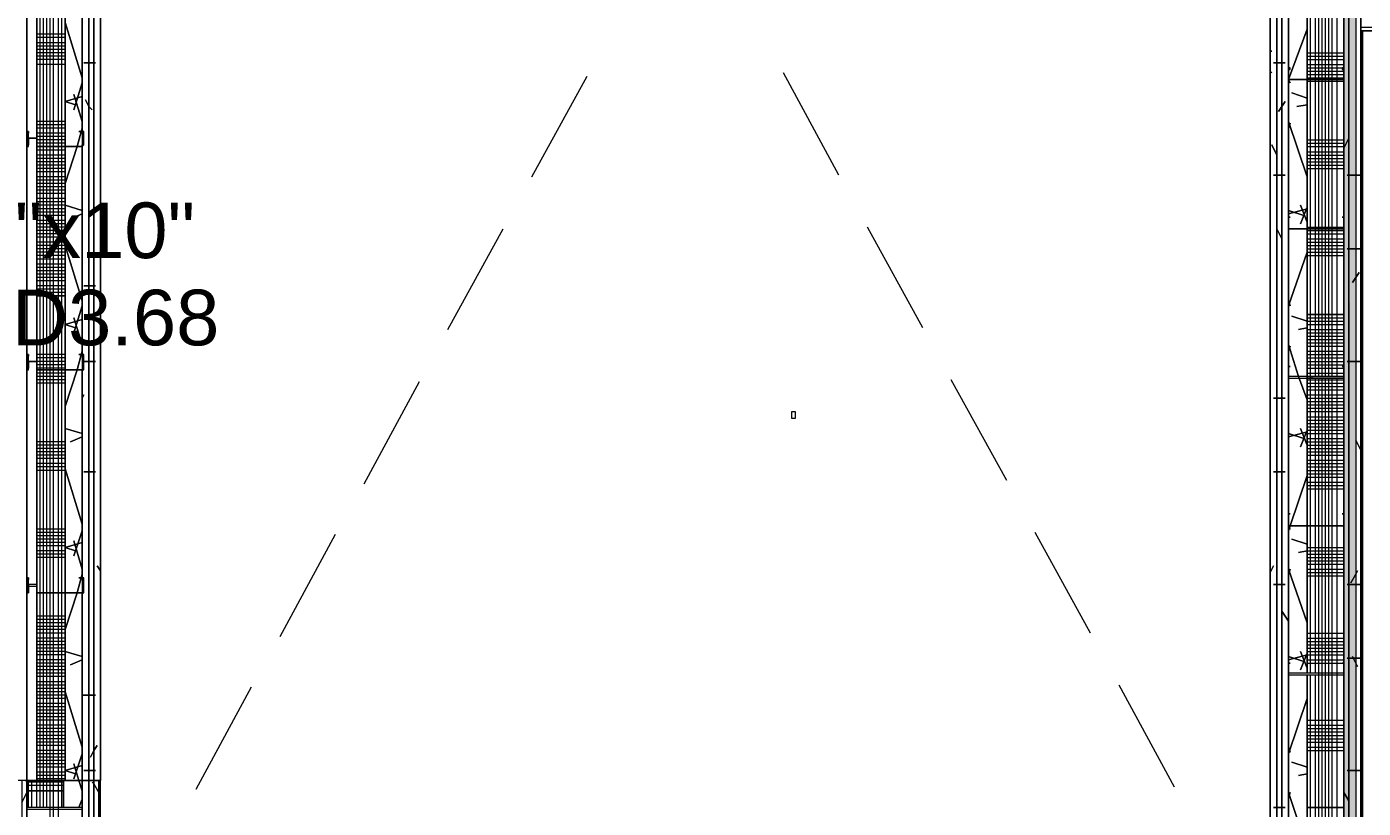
# Model space of a CAD drawing. Header units: metres. Extents: x -2 to 237, y -8 to 52.
# Drawn here: x 40.313 to 43.962, y 25.469 to 27.604 of the extents above; entities that cross this region are included whole.
import ezdxf

# ---------------------------------------------------------------- set-up
doc = ezdxf.new("R2010")
doc.units = ezdxf.units.M
doc.layers.add('PDF_Geometry', color=7, linetype='Continuous', lineweight=0, true_color=0xaaaaaa)
doc.layers.add('PDF_Solid Fills', color=7, linetype='Continuous', lineweight=0, true_color=0xffffff)
doc.layers.add('PDF_Text', color=7, linetype='Continuous', lineweight=0)
doc.styles.add('PDF Helvetica', font='')
doc.styles.get('PDF Helvetica').set_extended_font_data('Helvetica')

msp = doc.modelspace()

# ---------------------------------------------------------------- hatches: boundary and pattern name
at = {"layer": 'PDF_Solid Fills', "lineweight": 0, "transparency": 33554559}
for points in [[(43.9234, 22.5805), (43.9234, 22.5989), (43.9188, 22.6034), (43.9234, 31.0657), (43.9097, 31.0657), (43.9097, 22.5805)], [(43.928, 31.0886), (43.9234, 22.5851), (43.9234, 22.5622), (43.9417, 22.5622), (43.9417, 31.0886)]]:
    msp.add_hatch(color=256, dxfattribs=at).paths.add_polyline_path(points)
h = msp.add_hatch(color=256, dxfattribs=at)
h.paths.add_polyline_path([(40.3131, 27.2813), (40.3177, 27.3179), (40.3131, 27.3179)])
h.paths.add_polyline_path([(40.4643, 27.2813), (40.4689, 27.3179), (40.4643, 27.3179)])
h = msp.add_hatch(color=256, dxfattribs=at)
h.paths.add_polyline_path([(40.3131, 26.6719), (40.3177, 26.7086), (40.3131, 26.7086)])
h.paths.add_polyline_path([(40.4643, 26.6673), (40.4689, 26.7086), (40.4643, 26.7086)])
h = msp.add_hatch(color=256, dxfattribs=at)
h.paths.add_polyline_path([(40.3131, 26.0626), (40.3177, 26.0763), (40.3131, 26.0763)])
h.paths.add_polyline_path([(40.4643, 26.058), (40.4689, 26.0763), (40.4643, 26.0763)])

# ---------------------------------------------------------------- linework, layer by layer
at = {"layer": 'PDF_Geometry', "lineweight": 0}
for points in [[(40.501, 32.5547), (40.8445, 32.5547), (40.8445, 32.738), (40.3131, 32.738), (39.5022, 32.738), (39.5022, 32.518), (40.3131, 32.518), (40.3131, 31.0886), (40.3131, 31.0657), (40.3131, 30.8916), (40.3131, 25.5448), (40.5147, 25.5448), (40.5147, 30.8916), (41.7655, 30.8916), (41.7655, 31.0886), (40.501, 31.0886)], [(39.8595, 22.5485), (43.7081, 22.5485), (43.9555, 22.5485), (43.9555, 31.0886), (43.9601, 31.0886), (43.9601, 32.5547), (43.9601, 32.738), (43.5248, 32.738), (43.5248, 32.5547), (43.7722, 32.5547), (43.7722, 31.0886), (43.7081, 31.0886), (43.4973, 31.0886), (43.4973, 30.8916), (43.7081, 30.8916), (43.7081, 22.7958), (40.5147, 22.7958), (40.5147, 25.5448), (40.3131, 25.5448), (40.2673, 25.5448)], [(42.2648, 22.5485), (43.5889, 22.5485), (43.9555, 22.5485), (43.9555, 31.0657), (43.9555, 31.0886), (43.9555, 27.6936), (43.9555, 31.0886), (43.9555, 27.6936), (43.9555, 31.0886), (43.9555, 32.5547), (43.9555, 32.7197), (43.9555, 32.7334), (43.9555, 32.738), (43.9601, 32.738), (43.9601, 32.7334), (43.9555, 32.7334), (43.5248, 32.7334), (42.8146, 32.7334), (42.8146, 32.7197)], [(43.5248, 32.7197), (43.5248, 32.7059), (43.7768, 32.7059), (43.928, 32.7059), (43.928, 32.6555), (43.928, 32.5547), (43.928, 32.0828), (43.928, 32.7059), (43.9418, 32.7059), (43.9418, 31.0886), (43.928, 31.0886), (43.9418, 31.0886), (43.9418, 31.0657), (43.9418, 22.5622), (43.9234, 22.5622), (43.7081, 22.5622), (39.8595, 22.5622)], [(43.5248, 32.6555), (43.5248, 32.7059), (42.8146, 32.7059), (42.8146, 32.7197), (43.5248, 32.7197), (43.7768, 32.7197), (43.9418, 32.7197), (43.9418, 32.7059), (43.9418, 32.5547), (43.9418, 31.0886), (43.9418, 22.5622), (43.9234, 22.5622), (43.9234, 31.0519), (43.9234, 22.5805), (43.9097, 22.5805), (43.7081, 22.5805), (39.8595, 22.5805)], [(43.8776, 31.0657), (43.9097, 31.0657), (43.9097, 22.7454), (43.9097, 22.5943), (43.8089, 22.5943), (43.7081, 22.5943), (39.8595, 22.5943)], [(40.3406, 31.0657), (40.3406, 25.5448), (40.3131, 25.5448), (40.3131, 31.0657)], [(40.5147, 25.5448), (40.5147, 30.8916), (41.7655, 30.8916), (41.7655, 31.0886), (42.4481, 31.0886), (41.7655, 31.0886), (41.7655, 31.0657)], [(43.7768, 31.0886), (43.4973, 31.0886), (43.4973, 31.0657), (43.7722, 31.0657), (43.9097, 31.0657), (43.9097, 31.084), (43.9097, 31.0886), (43.9097, 31.084), (43.9097, 22.7454), (43.9097, 22.5943), (43.9097, 22.5805), (43.9234, 22.5805), (43.9234, 31.0519)], [(43.8089, 22.7913), (43.8089, 22.5943), (43.9097, 22.5943), (43.9097, 22.7454), (43.9097, 31.0657)], [(43.9555, 22.5485), (43.9555, 31.0886), (43.9555, 22.5485)], [(43.7585, 30.9878), (43.7585, 22.6996), (43.8089, 22.6996), (43.8089, 22.7913), (43.8089, 22.6996), (43.7585, 22.6996), (43.7081, 22.6996), (43.5981, 22.6996), (43.7585, 22.6996), (43.7585, 22.7454), (39.8595, 22.7454)], [(40.3406, 30.9878), (40.3406, 25.5448), (40.3406, 30.8916)], [(40.4826, 30.9236), (40.4826, 25.5448), (40.4643, 25.5448), (40.4139, 25.5448), (40.4139, 25.4716), (40.4139, 25.5448), (40.3131, 25.5448), (40.3131, 22.7454), (40.4139, 22.7454), (40.4139, 22.8416)], [(43.7402, 30.9236), (43.7402, 22.7638), (43.7264, 22.7638), (43.7081, 22.7638), (40.4826, 22.7638), (40.4826, 22.7775), (40.4826, 22.7958), (40.4826, 25.5448), (40.4826, 30.8916)], [(43.7585, 22.7454), (43.7585, 30.9374)], [(40.4139, 22.7454), (40.3131, 22.7454), (40.3131, 22.7638), (40.3131, 22.7958), (40.3131, 25.5448), (40.3131, 30.8916), (40.3131, 25.5448), (40.3085, 25.5448), (40.3131, 25.5448), (40.3131, 30.8916), (40.3131, 25.5448)], [(43.7264, 30.9054), (43.7264, 22.7775), (43.7081, 22.7775), (40.4964, 22.7775), (40.4964, 22.7958), (40.4964, 25.5448), (40.4964, 30.8916)], [(40.5147, 30.8916), (40.5147, 25.5448), (40.5147, 30.8916)], [(43.7081, 22.7958), (43.7081, 30.8916)], [(43.7081, 30.8916), (43.7081, 22.7958), (43.7081, 30.8916)], [(43.8089, 28.6741), (43.8089, 28.2709), (43.8089, 27.8631), (43.8089, 27.4599), (43.8089, 27.0522), (43.8089, 26.649), (43.8089, 26.2412), (43.8089, 25.8381)], [(39.8595, 22.7454), (40.3131, 22.7454), (40.4139, 22.7454), (40.4139, 22.7958), (40.4139, 22.8416), (40.4139, 22.7454), (40.4643, 22.7454), (40.4643, 25.5448), (40.4643, 26.058), (40.4643, 25.5448), (40.4185, 25.5448), (40.4185, 26.058), (40.4185, 26.6673), (40.4185, 27.2767), (40.4185, 27.886), (40.4185, 28.4954)], [(40.4185, 25.5448), (40.4185, 26.058), (40.4185, 26.6673), (40.4185, 27.2767), (40.4185, 27.886), (40.4185, 28.4954), (40.4185, 27.886), (40.4185, 27.2767), (40.4185, 26.6673), (40.4185, 26.058), (40.4185, 25.5448), (40.3406, 25.5448)], [(40.4643, 27.3179), (40.4643, 27.8906)], [(52.427, 27.602), (43.9555, 27.602)], [(43.9601, 22.6721), (43.9601, 27.5928), (43.9601, 22.6721), (43.9601, 27.5928), (43.9601, 22.6721), (44.629, 22.6721), (43.9555, 22.6721), (44.629, 22.6721), (44.6336, 22.6721), (44.6336, 22.6767), (43.9555, 22.6767)], [(44.0379, 27.5928), (43.9555, 27.5928), (52.427, 27.5928), (45.0689, 27.5928)], [(43.9555, 27.5928), (43.9967, 27.5928)], [(41.6922, 27.1942), (41.8434, 27.4691)], [(42.5306, 27.1988), (42.3794, 27.4783)], [(40.4643, 27.3133), (40.4689, 27.3133)], [(40.4322, 27.2767), (40.4322, 27.2767)], [(40.4643, 26.7086), (40.4643, 27.2813)], [(41.4631, 26.7773), (41.6143, 27.0522)], [(42.7597, 26.7819), (42.6085, 27.0568)], [(40.3406, 26.6811), (40.3406, 26.6856)], [(40.4643, 26.6856), (40.4689, 26.6856)], [(40.4459, 26.6673), (40.4459, 26.6673)], [(40.4643, 26.0992), (40.4643, 26.6673)], [(41.234, 26.3558), (41.3852, 26.6352)], [(42.9888, 26.3649), (42.8376, 26.6398)], [(41.0049, 25.9389), (41.1561, 26.2183)], [(43.2178, 25.948), (43.0667, 26.2229)], [(40.3406, 26.058), (40.3406, 26.058)], [(40.4643, 25.5448), (40.4643, 26.058)], [(40.7759, 25.5219), (40.927, 25.8014)], [(43.4469, 25.5265), (43.2958, 25.806)], [(43.8089, 25.8335), (43.8089, 25.4303), (43.8089, 25.0225), (43.8089, 24.6193), (43.8089, 24.2115), (43.8089, 23.8084)], [(40.3131, 25.5265), (40.3131, 25.5311)], [(40.4139, 25.4716), (40.4139, 25.5448)], [(40.4643, 22.7454), (40.4643, 22.7638), (40.4643, 22.7958), (40.4643, 25.5448)], [(40.5102, 22.7958), (40.5102, 25.5448)]]:
    msp.add_lwpolyline(points, dxfattribs=at)
at = {"layer": 'PDF_Geometry', "color": 254, "lineweight": 0, "true_color": 0xd4d4d4}
for points in [[(40.4002, 22.7454), (40.4002, 22.8416), (40.4002, 23.2494), (40.4002, 23.6572), (40.4002, 24.0604), (40.4002, 24.4682), (40.4002, 24.8713), (40.4002, 25.2791), (40.4002, 25.3341), (40.4002, 25.467), (40.4002, 25.5448), (40.4002, 30.9878), (40.4002, 31.0657)], [(40.4093, 25.4716), (40.4093, 25.5448), (40.4093, 30.9878), (40.4093, 31.0657)], [(43.841, 26.649), (43.841, 27.0522), (43.841, 27.4599), (43.841, 27.8631), (43.841, 28.2709), (43.841, 28.6741), (43.841, 29.0819), (43.841, 29.4896), (43.841, 29.8928), (43.841, 30.3006), (43.841, 30.7037), (43.841, 31.0657)], [(43.8089, 25.8381), (43.8089, 26.2412), (43.8089, 26.649), (43.8089, 27.0522), (43.8089, 27.4599), (43.8089, 27.8631), (43.8089, 28.2709), (43.8089, 28.6741)], [(43.818, 25.8381), (43.818, 26.2412), (43.818, 26.649), (43.818, 27.0522), (43.818, 27.4599), (43.818, 27.8631), (43.818, 28.2709), (43.818, 28.6741)], [(43.8318, 26.649), (43.8318, 27.0522), (43.8318, 27.4599), (43.8318, 27.8631), (43.8318, 28.2709), (43.8318, 28.6741)], [(43.8501, 26.649), (43.8501, 27.0522), (43.8501, 27.4599), (43.8501, 27.8631), (43.8501, 28.2709), (43.8501, 28.6741)], [(43.8593, 26.649), (43.8593, 27.0522), (43.8593, 27.4599), (43.8593, 27.8631), (43.8593, 28.2709), (43.8593, 28.6741)], [(43.8684, 26.649), (43.8684, 27.0522), (43.8684, 27.4599), (43.8684, 27.8631), (43.8684, 28.2709), (43.8684, 28.6741)], [(43.8776, 26.649), (43.8776, 27.0522), (43.8776, 27.4599), (43.8776, 27.8631), (43.8776, 28.2709), (43.8776, 28.6741)], [(43.8914, 26.649), (43.8914, 27.0522), (43.8914, 27.4599), (43.8914, 27.8631), (43.8914, 28.2709), (43.8914, 28.6741)], [(40.3497, 25.4716), (40.3497, 25.5448), (40.3497, 26.058), (40.3497, 26.6673), (40.3497, 27.2767), (40.3497, 27.886), (40.3497, 28.4954)], [(40.3589, 25.4716), (40.3589, 25.5448), (40.3589, 26.058), (40.3589, 26.6673), (40.3589, 27.2767), (40.3589, 27.886), (40.3589, 28.4954)], [(40.3681, 25.4716), (40.3681, 25.5448), (40.3681, 26.058), (40.3681, 26.6673), (40.3681, 27.2767), (40.3681, 27.886), (40.3681, 28.4954)], [(40.3773, 22.8462), (40.3773, 23.2494), (40.3773, 23.6572), (40.3773, 24.0604), (40.3773, 24.4682), (40.3773, 24.8713), (40.3773, 25.2791), (40.3773, 25.3341), (40.3773, 25.467), (40.3773, 25.5448), (40.3773, 26.058), (40.3773, 26.6673), (40.3773, 27.2767), (40.3773, 27.886), (40.3773, 28.4954)], [(40.3864, 22.8462), (40.3864, 23.2494), (40.3864, 23.6572), (40.3864, 24.0604), (40.3864, 24.4682), (40.3864, 24.8713), (40.3864, 25.2791), (40.3864, 25.3341), (40.3864, 25.467), (40.3864, 25.5448), (40.3864, 26.058), (40.3864, 26.6673), (40.3864, 27.2767), (40.3864, 27.886), (40.3864, 28.4954)], [(40.4185, 27.5837), (40.3406, 27.5837)], [(40.4185, 27.5745), (40.3406, 27.5745)], [(40.4185, 27.5607), (40.3406, 27.5607)], [(40.4185, 27.5516), (40.3406, 27.5516)], [(40.4185, 27.5424), (40.3406, 27.5424)], [(40.4185, 27.5333), (40.3406, 27.5333)], [(40.4185, 27.5241), (40.3406, 27.5241)], [(43.8089, 27.5333), (43.9097, 27.5333)], [(43.8089, 27.5241), (43.9097, 27.5241)], [(40.4185, 27.5149), (40.3406, 27.5149)], [(40.4185, 27.5012), (40.3406, 27.5012)], [(43.8089, 27.5149), (43.9097, 27.5149)], [(43.8089, 27.5012), (43.9097, 27.5012)], [(43.8089, 27.492), (43.9097, 27.492)], [(43.8089, 27.4829), (43.9097, 27.4829)], [(43.8089, 27.4737), (43.9097, 27.4737)], [(43.8089, 27.4645), (43.9097, 27.4645)], [(43.8089, 27.4553), (43.9097, 27.4553)], [(40.4185, 27.3454), (40.3406, 27.3454)], [(40.4185, 27.3362), (40.3406, 27.3362)], [(40.4185, 27.3271), (40.3406, 27.3271)], [(40.4185, 27.3133), (40.3406, 27.3133)], [(40.4185, 27.3042), (40.3406, 27.3042)], [(40.4185, 27.295), (40.3406, 27.295)], [(40.4185, 27.2858), (40.3406, 27.2858)], [(40.4185, 27.2767), (40.3406, 27.2767)], [(40.4185, 27.2675), (40.3406, 27.2675)], [(43.8089, 27.295), (43.9097, 27.295)], [(43.8089, 27.2858), (43.9097, 27.2858)], [(43.8089, 27.2767), (43.9097, 27.2767)], [(43.8089, 27.2629), (43.9097, 27.2629)], [(40.4185, 27.2538), (40.3406, 27.2538)], [(40.4185, 27.2446), (40.3406, 27.2446)], [(40.4185, 27.2354), (40.3406, 27.2354)], [(40.4185, 27.2263), (40.3406, 27.2263)], [(43.8089, 27.2538), (43.9097, 27.2538)], [(43.8089, 27.2446), (43.9097, 27.2446)], [(43.8089, 27.2354), (43.9097, 27.2354)], [(43.8089, 27.2263), (43.9097, 27.2263)], [(40.4185, 27.2171), (40.3406, 27.2171)], [(40.4185, 27.208), (40.3406, 27.208)], [(40.4185, 27.1942), (40.3406, 27.1942)], [(43.8089, 27.2171), (43.9097, 27.2171)], [(40.4185, 27.185), (40.3406, 27.185)], [(40.4185, 27.1759), (40.3406, 27.1759)], [(40.4185, 27.1667), (40.3406, 27.1667)], [(40.4185, 27.1576), (40.3406, 27.1576)], [(40.4185, 27.1484), (40.3406, 27.1484)], [(40.4185, 27.1346), (40.3406, 27.1346)], [(40.4185, 27.1255), (40.3406, 27.1255)], [(40.4185, 27.1164), (40.3406, 27.1164)], [(40.4185, 27.1072), (40.3406, 27.1072)], [(40.4185, 27.098), (40.3406, 27.098)], [(40.4185, 27.0888), (40.3406, 27.0888)], [(40.4185, 27.0751), (40.3406, 27.0751)], [(40.4185, 27.0659), (40.3406, 27.0659)], [(40.4185, 27.0568), (40.3406, 27.0568)], [(40.4185, 27.0476), (40.3406, 27.0476)], [(43.8089, 27.0568), (43.9097, 27.0568)], [(43.8089, 27.0476), (43.9097, 27.0476)], [(40.4185, 27.0384), (40.3406, 27.0384)], [(40.4185, 27.0293), (40.3406, 27.0293)], [(40.4185, 27.0155), (40.3406, 27.0155)], [(40.4185, 27.0064), (40.3406, 27.0064)], [(43.8089, 27.0384), (43.9097, 27.0384)], [(43.8089, 27.0247), (43.9097, 27.0247)], [(43.8089, 27.0155), (43.9097, 27.0155)], [(43.8089, 27.0064), (43.9097, 27.0064)], [(40.4185, 26.9972), (40.3406, 26.9972)], [(40.4185, 26.988), (40.3406, 26.988)], [(40.4185, 26.9789), (40.3406, 26.9789)], [(40.4185, 26.9697), (40.3406, 26.9697)], [(43.8089, 26.9972), (43.9097, 26.9972)], [(43.8089, 26.988), (43.9097, 26.988)], [(43.8089, 26.9789), (43.9097, 26.9789)], [(40.4185, 26.956), (40.3406, 26.956)], [(40.4185, 26.9468), (40.3406, 26.9468)], [(40.4185, 26.9377), (40.3406, 26.9377)], [(40.4185, 26.9285), (40.3406, 26.9285)], [(40.4185, 26.9193), (40.3406, 26.9193)], [(40.4185, 26.9101), (40.3406, 26.9101)], [(40.4185, 26.8964), (40.3406, 26.8964)], [(40.4185, 26.8873), (40.3406, 26.8873)], [(40.4185, 26.8781), (40.3406, 26.8781)], [(43.8089, 26.8094), (43.9097, 26.8094)], [(43.8089, 26.8002), (43.9097, 26.8002)], [(43.8089, 26.791), (43.9097, 26.791)], [(43.8089, 26.7773), (43.9097, 26.7773)], [(43.8089, 26.7681), (43.9097, 26.7681)], [(43.8089, 26.759), (43.9097, 26.759)], [(43.8089, 26.7498), (43.9097, 26.7498)], [(43.8089, 26.7406), (43.9097, 26.7406)], [(43.8089, 26.7315), (43.9097, 26.7315)], [(43.8089, 26.7177), (43.9097, 26.7177)], [(40.4185, 26.7086), (40.3406, 26.7086)], [(40.4185, 26.6994), (40.3406, 26.6994)], [(40.4185, 26.6902), (40.3406, 26.6902)], [(40.4185, 26.6811), (40.3406, 26.6811)], [(43.8089, 26.7086), (43.9097, 26.7086)], [(43.8089, 26.6994), (43.9097, 26.6994)], [(43.8089, 26.6902), (43.9097, 26.6902)], [(43.8089, 26.6811), (43.9097, 26.6811)], [(40.4185, 26.6719), (40.3406, 26.6719)], [(40.4185, 26.6582), (40.3406, 26.6582)], [(40.4185, 26.649), (40.3406, 26.649)], [(43.8089, 26.6719), (43.9097, 26.6719)], [(43.8089, 26.6582), (43.9097, 26.6582)], [(43.8089, 26.649), (43.9097, 26.649)], [(43.8318, 25.8381), (43.8318, 26.2412), (43.8318, 26.6444)], [(43.841, 23.8084), (43.841, 24.2115), (43.841, 24.6193), (43.841, 25.0225), (43.841, 25.3341), (43.841, 25.4303), (43.841, 25.8335), (43.841, 26.2412), (43.841, 26.6444)], [(43.8501, 23.8084), (43.8501, 24.2115), (43.8501, 24.6193), (43.8501, 25.0225), (43.8501, 25.3341), (43.8501, 25.4303), (43.8501, 25.8335), (43.8501, 26.2412), (43.8501, 26.6444)], [(43.8593, 23.8084), (43.8593, 24.2115), (43.8593, 24.6193), (43.8593, 25.0225), (43.8593, 25.3341), (43.8593, 25.4303), (43.8593, 25.8335), (43.8593, 26.2412), (43.8593, 26.6444)], [(43.8684, 23.8084), (43.8684, 24.2115), (43.8684, 24.6193), (43.8684, 25.0225), (43.8684, 25.3341), (43.8684, 25.4303), (43.8684, 25.8335), (43.8684, 26.2412), (43.8684, 26.6444)], [(43.8776, 23.8084), (43.8776, 24.2115), (43.8776, 24.6193), (43.8776, 25.0225), (43.8776, 25.3341), (43.8776, 25.4303), (43.8776, 25.8335), (43.8776, 26.2412), (43.8776, 26.6444)], [(43.8914, 23.8084), (43.8914, 24.2115), (43.8914, 24.6193), (43.8914, 25.0225), (43.8914, 25.3341), (43.8914, 25.4303), (43.8914, 25.8335), (43.8914, 26.2412), (43.8914, 26.6444)], [(40.4185, 26.6398), (40.3406, 26.6398)], [(40.4185, 26.6306), (40.3406, 26.6306)], [(43.8089, 26.6398), (43.9097, 26.6398)], [(43.8089, 26.6306), (43.9097, 26.6306)], [(43.8089, 26.6215), (43.9097, 26.6215)], [(43.8089, 26.6124), (43.9097, 26.6124)], [(43.8089, 26.5986), (43.9097, 26.5986)], [(43.8089, 26.5894), (43.9097, 26.5894)], [(43.8089, 26.5803), (43.9097, 26.5803)], [(43.8089, 26.5712), (43.9097, 26.5712)], [(43.8089, 26.562), (43.9097, 26.562)], [(43.8089, 26.5528), (43.9097, 26.5528)], [(43.8089, 26.539), (43.9097, 26.539)], [(43.8089, 26.5299), (43.9097, 26.5299)], [(43.8089, 26.5207), (43.9097, 26.5207)], [(43.8089, 26.5115), (43.9097, 26.5115)], [(43.8089, 26.5024), (43.9097, 26.5024)], [(40.4185, 26.4703), (40.3406, 26.4703)], [(40.4185, 26.4611), (40.3406, 26.4611)], [(43.8089, 26.4932), (43.9097, 26.4932)], [(43.8089, 26.4795), (43.9097, 26.4795)], [(43.8089, 26.4703), (43.9097, 26.4703)], [(43.8089, 26.4611), (43.9097, 26.4611)], [(40.4185, 26.452), (40.3406, 26.452)], [(40.4185, 26.4428), (40.3406, 26.4428)], [(40.4185, 26.4337), (40.3406, 26.4337)], [(40.4185, 26.4245), (40.3406, 26.4245)], [(43.8089, 26.452), (43.9097, 26.452)], [(43.8089, 26.4428), (43.9097, 26.4428)], [(43.8089, 26.4337), (43.9097, 26.4337)], [(40.4185, 26.4107), (40.3406, 26.4107)], [(40.4185, 26.4016), (40.3406, 26.4016)], [(40.4185, 26.3924), (40.3406, 26.3924)], [(43.8089, 26.4199), (43.9097, 26.4199)], [(43.8089, 26.4107), (43.9097, 26.4107)], [(43.8089, 26.4016), (43.9097, 26.4016)], [(43.8089, 26.3924), (43.9097, 26.3924)], [(43.8089, 26.3833), (43.9097, 26.3833)], [(43.8089, 26.3741), (43.9097, 26.3741)], [(43.8089, 26.3603), (43.9097, 26.3603)], [(43.8089, 26.3512), (43.9097, 26.3512)], [(43.8089, 26.342), (43.9097, 26.342)], [(40.4185, 26.2321), (40.3406, 26.2321)], [(40.4185, 26.2229), (40.3406, 26.2229)], [(40.4185, 26.2137), (40.3406, 26.2137)], [(40.4185, 26.2046), (40.3406, 26.2046)], [(40.4185, 26.1954), (40.3406, 26.1954)], [(40.4185, 26.1862), (40.3406, 26.1862)], [(40.4185, 26.1725), (40.3406, 26.1725)], [(43.8089, 26.1817), (43.9097, 26.1817)], [(43.8089, 26.1725), (43.9097, 26.1725)], [(40.4185, 26.1634), (40.3406, 26.1634)], [(40.4185, 26.1542), (40.3406, 26.1542)], [(43.8089, 26.1634), (43.9097, 26.1634)], [(43.8089, 26.1542), (43.9097, 26.1542)], [(43.8089, 26.145), (43.9097, 26.145)], [(43.8089, 26.1358), (43.9097, 26.1358)], [(43.8089, 26.1221), (43.9097, 26.1221)], [(43.8089, 26.113), (43.9097, 26.113)], [(43.8089, 26.1038), (43.9097, 26.1038)], [(40.4185, 25.9938), (40.3406, 25.9938)], [(40.4185, 25.9847), (40.3406, 25.9847)], [(40.4185, 25.9755), (40.3406, 25.9755)], [(40.4185, 25.9663), (40.3406, 25.9663)], [(40.4185, 25.9572), (40.3406, 25.9572)], [(40.4185, 25.948), (40.3406, 25.948)], [(43.8089, 25.948), (43.9097, 25.948)], [(40.4185, 25.9343), (40.3406, 25.9343)], [(40.4185, 25.9251), (40.3406, 25.9251)], [(40.4185, 25.9159), (40.3406, 25.9159)], [(43.8089, 25.9343), (43.9097, 25.9343)], [(43.8089, 25.9251), (43.9097, 25.9251)], [(43.8089, 25.9159), (43.9097, 25.9159)], [(40.4185, 25.9068), (40.3406, 25.9068)], [(40.4185, 25.8976), (40.3406, 25.8976)], [(40.4185, 25.8885), (40.3406, 25.8885)], [(40.4185, 25.8747), (40.3406, 25.8747)], [(43.8089, 25.9068), (43.9097, 25.9068)], [(43.8089, 25.8976), (43.9097, 25.8976)], [(43.8089, 25.8885), (43.9097, 25.8885)], [(43.8089, 25.8747), (43.9097, 25.8747)], [(40.4185, 25.8655), (40.3406, 25.8655)], [(40.4185, 25.8564), (40.3406, 25.8564)], [(40.4185, 25.8472), (40.3406, 25.8472)], [(40.4185, 25.8381), (40.3406, 25.8381)], [(43.8089, 25.8655), (43.9097, 25.8655)], [(40.4185, 25.8289), (40.3406, 25.8289)], [(40.4185, 25.8151), (40.3406, 25.8151)], [(40.4185, 25.806), (40.3406, 25.806)], [(43.8089, 23.8084), (43.8089, 24.2115), (43.8089, 24.6193), (43.8089, 25.0225), (43.8089, 25.3341), (43.8089, 25.4303), (43.8089, 25.8335)], [(43.818, 23.8084), (43.818, 24.2115), (43.818, 24.6193), (43.818, 25.0225), (43.818, 25.3341), (43.818, 25.4303), (43.818, 25.8335)], [(43.8318, 23.8084), (43.8318, 24.2115), (43.8318, 24.6193), (43.8318, 25.0225), (43.8318, 25.3341), (43.8318, 25.4303), (43.8318, 25.8335)], [(40.4185, 25.7968), (40.3406, 25.7968)], [(40.4185, 25.7877), (40.3406, 25.7877)], [(40.4185, 25.7785), (40.3406, 25.7785)], [(40.4185, 25.7693), (40.3406, 25.7693)], [(40.4185, 25.7556), (40.3406, 25.7556)], [(40.4185, 25.7465), (40.3406, 25.7465)], [(40.4185, 25.7373), (40.3406, 25.7373)], [(40.4185, 25.7281), (40.3406, 25.7281)], [(40.4185, 25.7189), (40.3406, 25.7189)], [(40.4185, 25.7098), (40.3406, 25.7098)], [(40.4185, 25.696), (40.3406, 25.696)], [(43.8089, 25.7098), (43.9097, 25.7098)], [(43.8089, 25.696), (43.9097, 25.696)], [(40.4185, 25.6868), (40.3406, 25.6868)], [(40.4185, 25.6777), (40.3406, 25.6777)], [(40.4185, 25.6685), (40.3406, 25.6685)], [(40.4185, 25.6594), (40.3406, 25.6594)], [(43.8089, 25.6868), (43.9097, 25.6868)], [(43.8089, 25.6777), (43.9097, 25.6777)], [(43.8089, 25.6685), (43.9097, 25.6685)], [(43.8089, 25.6594), (43.9097, 25.6594)], [(40.4185, 25.6502), (40.3406, 25.6502)], [(40.4185, 25.641), (40.3406, 25.641)], [(40.4185, 25.6273), (40.3406, 25.6273)], [(40.4185, 25.6181), (40.3406, 25.6181)], [(43.8089, 25.6502), (43.9097, 25.6502)], [(43.8089, 25.6364), (43.9097, 25.6364)], [(43.8089, 25.6273), (43.9097, 25.6273)], [(40.4185, 25.609), (40.3406, 25.609)], [(40.4185, 25.5998), (40.3406, 25.5998)], [(40.4185, 25.5906), (40.3406, 25.5906)], [(40.4185, 25.5815), (40.3406, 25.5815)], [(40.4185, 25.5678), (40.3406, 25.5678)], [(40.4185, 25.5586), (40.3406, 25.5586)], [(40.4185, 25.5494), (40.3406, 25.5494)], [(40.4139, 25.5402), (40.3131, 25.5402)], [(40.4139, 25.5311), (40.3131, 25.5311)], [(40.3177, 25.4716), (40.3177, 25.5448)], [(40.3269, 25.4716), (40.3269, 25.5448)], [(40.3406, 25.4716), (40.3406, 25.5448)]]:
    msp.add_lwpolyline(points, dxfattribs=at)
at = {"layer": 'PDF_Geometry', "lineweight": 0}
for points in [[(43.9555, 31.0886), (43.9418, 31.0886), (43.9418, 22.5485), (43.9555, 22.5485)], [(43.7402, 22.7638), (43.7402, 30.9236), (43.7264, 30.9236), (43.7264, 22.7638)], [(43.7585, 22.7454), (43.7585, 30.9374), (43.7402, 30.9374), (43.7402, 22.7454)], [(40.3131, 30.8916), (40.3131, 25.5448), (40.3131, 30.8916), (40.3085, 30.8916), (40.3039, 30.8916), (40.3085, 30.8916)], [(40.3131, 30.8916), (40.3131, 25.5448), (40.3131, 30.8916), (40.3085, 30.8916), (40.3039, 30.8916), (40.3085, 30.8916)], [(40.4826, 25.5448), (40.4964, 25.5448), (40.4964, 30.9054), (40.4826, 30.9054)], [(40.4964, 25.5448), (40.5147, 25.5448), (40.5147, 30.8916), (40.4964, 30.8916)], [(43.7264, 22.7775), (43.7264, 30.9054), (43.7081, 30.9054), (43.7081, 22.7775)], [(43.8089, 28.6741), (43.8089, 28.2709), (43.8089, 27.8631), (43.8089, 27.4599), (43.8089, 27.0522), (43.8089, 26.649), (43.8089, 26.2412), (43.8089, 25.8381), (43.8089, 26.2412), (43.8089, 26.649), (43.8089, 27.0522), (43.8089, 27.4599), (43.8089, 27.8631), (43.8089, 28.2709)], [(40.4643, 27.3179), (40.4643, 27.8906)], [(43.9555, 22.7088), (43.9555, 27.5928), (43.9555, 22.6721), (43.9555, 27.5928)], [(43.7585, 27.492), (43.7585, 27.4599), (43.9097, 27.4599), (43.9097, 27.492), (43.9051, 27.492), (43.9051, 27.4875), (43.9097, 27.4875), (43.9097, 27.4599), (43.7585, 27.4599), (43.7585, 27.4875), (43.7631, 27.4875), (43.7631, 27.492)], [(40.3406, 27.3179), (40.3406, 27.2996), (40.3177, 27.2996), (40.3177, 27.295), (40.3177, 27.2813), (40.3177, 27.3179), (40.3177, 27.3133), (40.3177, 27.3179), (40.3131, 27.3179), (40.3131, 27.2767), (40.3177, 27.2767), (40.3177, 27.295), (40.3177, 27.2996), (40.3406, 27.2996), (40.3406, 27.2813), (40.3406, 27.2767), (40.4643, 27.2767), (40.4689, 27.2813), (40.4689, 27.3179), (40.4643, 27.3179), (40.4551, 27.3179), (40.4643, 27.3179), (40.4643, 27.2813), (40.4643, 27.2767), (40.3406, 27.2767), (40.3406, 27.2813)], [(40.4643, 26.7086), (40.4643, 27.2813)], [(43.7585, 27.0842), (43.7585, 27.0522), (43.9097, 27.0522), (43.9097, 27.0842), (43.9051, 27.0842), (43.9097, 27.0842), (43.9097, 27.0522), (43.7585, 27.0522), (43.7585, 27.0842), (43.7631, 27.0842)], [(40.3406, 26.7086), (40.3406, 26.6902), (40.3177, 26.6902), (40.3177, 26.6856), (40.3177, 26.6719), (40.3177, 26.7086), (40.3177, 26.704), (40.3177, 26.7086), (40.3131, 26.7086), (40.3131, 26.6673), (40.3177, 26.6673), (40.3177, 26.6856), (40.3177, 26.6902), (40.3406, 26.6902), (40.3406, 26.6673), (40.4643, 26.6673), (40.4689, 26.6673), (40.4689, 26.7086), (40.4643, 26.7086), (40.4551, 26.7086), (40.4643, 26.7086), (40.4643, 26.6673), (40.3406, 26.6673)], [(43.7585, 26.6765), (43.7585, 26.649), (43.7585, 26.6444), (43.9097, 26.6444), (43.9097, 26.649), (43.9097, 26.6765), (43.9051, 26.6765), (43.9097, 26.6765), (43.9097, 26.649), (43.7585, 26.649), (43.7585, 26.6765), (43.7631, 26.6765)], [(40.4643, 26.0992), (40.4643, 26.6673)], [(42.4115, 26.5528), (42.4115, 26.5345), (42.4023, 26.5345), (42.4023, 26.5528)], [(43.7585, 26.2733), (43.7585, 26.2412), (43.9097, 26.2412), (43.9097, 26.2733), (43.9051, 26.2733), (43.9097, 26.2733), (43.9097, 26.2412), (43.7585, 26.2412), (43.7585, 26.2733), (43.7631, 26.2733)], [(40.3406, 26.0992), (40.3406, 26.0809), (40.3177, 26.0809), (40.3177, 26.0763), (40.3177, 26.0626), (40.3177, 26.058), (40.3177, 26.0626), (40.3177, 26.0992), (40.3177, 26.0946), (40.3177, 26.0992), (40.3131, 26.0992), (40.3131, 26.058), (40.3177, 26.058), (40.3177, 26.0763), (40.3406, 26.0763), (40.3406, 26.058), (40.4643, 26.058), (40.4689, 26.058), (40.4689, 26.0992), (40.4643, 26.0992), (40.4551, 26.0992), (40.4643, 26.0992), (40.4643, 26.058), (40.3406, 26.058)], [(43.7585, 25.8655), (43.7585, 25.8381), (43.7585, 25.8335), (43.9097, 25.8335), (43.9097, 25.8381), (43.9097, 25.8655), (43.9051, 25.8655), (43.9097, 25.8655), (43.9097, 25.8381), (43.7585, 25.8381), (43.7585, 25.8655), (43.7631, 25.8655)], [(43.8089, 25.8335), (43.8089, 25.4303), (43.8089, 25.0225), (43.8089, 24.6193), (43.8089, 24.2115), (43.8089, 23.8084), (43.8089, 24.2115), (43.8089, 24.6193), (43.8089, 25.0225), (43.8089, 25.4303)], [(40.3131, 25.5448), (40.2993, 25.5448), (40.2993, 22.7638), (40.3131, 22.7638)], [(40.4643, 25.467), (40.4643, 25.4944), (40.4643, 25.4716), (40.3131, 25.4716), (40.3131, 25.5448), (40.3131, 25.467)], [(40.4826, 25.5448), (40.4643, 25.5448), (40.4643, 22.7638), (40.4826, 22.7638)], [(40.4964, 25.5448), (40.4826, 25.5448), (40.4826, 22.7775), (40.4964, 22.7775)], [(40.5102, 25.5448), (40.4964, 25.5448), (40.4964, 22.7958), (40.5102, 22.7958)], [(40.5147, 22.7958), (40.5147, 25.5448), (40.5102, 25.5448), (40.5102, 22.7958)]]:
    msp.add_lwpolyline(points, close=True, dxfattribs=at)
at = {"layer": 'PDF_Geometry', "color": 254, "lineweight": 0, "true_color": 0xdddddd}
for points in [[(40.4185, 27.6157), (40.4643, 27.4645)], [(43.8089, 27.5974), (43.7585, 27.4599), (43.7585, 27.4508), (43.7585, 27.4599)], [(40.4643, 27.4508), (40.4414, 27.3775)], [(43.7585, 27.4645), (43.7585, 27.4599), (43.7631, 27.4508), (43.7585, 27.4599)], [(40.4643, 27.4141), (40.4185, 27.4004), (40.4459, 27.3913), (40.4185, 27.4004)], [(40.4414, 27.4187), (40.4643, 27.3454)], [(43.7676, 27.4233), (43.8089, 27.4095)], [(43.8089, 27.3913), (43.7814, 27.3867)], [(43.7585, 27.3454), (43.8089, 27.1942)], [(43.7631, 27.3408), (43.7585, 27.3271)], [(40.4643, 27.3271), (40.4505, 27.2767), (40.4185, 27.1759), (40.4505, 27.2767)], [(40.4185, 27.1164), (40.4643, 27.1026)], [(43.7906, 27.1164), (43.8089, 27.0705)], [(40.4643, 27.0934), (40.4322, 27.0797)], [(43.8089, 27.1072), (43.7585, 27.0934)], [(43.7585, 27.1026), (43.7997, 27.0888)], [(43.8089, 27.1118), (43.7906, 27.0659)], [(40.4185, 27.0064), (40.4643, 26.8552)], [(43.8089, 26.988), (43.7585, 26.8415)], [(40.4643, 26.8415), (40.4414, 26.7681)], [(43.7585, 26.8552), (43.7631, 26.8415)], [(40.4643, 26.8048), (40.4185, 26.791), (40.4459, 26.7819), (40.4185, 26.791)], [(40.4414, 26.8094), (40.4643, 26.736)], [(43.7676, 26.8139), (43.8089, 26.8002)], [(43.8089, 26.7819), (43.786, 26.7773)], [(40.4643, 26.7177), (40.4505, 26.6673), (40.4185, 26.5666), (40.4505, 26.6673)], [(43.7585, 26.736), (43.786, 26.649), (43.8089, 26.5848), (43.786, 26.649)], [(43.7631, 26.7315), (43.7585, 26.7177)], [(40.4185, 26.507), (40.4643, 26.4932)], [(43.8089, 26.4978), (43.7585, 26.4841)], [(43.7906, 26.507), (43.8089, 26.4611)], [(43.8089, 26.5024), (43.7906, 26.4566)], [(40.4643, 26.4841), (40.4322, 26.4703)], [(43.7585, 26.4932), (43.7997, 26.4795)], [(40.4185, 26.397), (40.4643, 26.2458)], [(43.8089, 26.3787), (43.7631, 26.2412), (43.7585, 26.2275), (43.7631, 26.2412)], [(43.7585, 26.2412), (43.7631, 26.2321)], [(40.4643, 26.2275), (40.4414, 26.1588)], [(43.7676, 26.2046), (43.8089, 26.1908)], [(40.4643, 26.1954), (40.4185, 26.1817), (40.4459, 26.1725), (40.4185, 26.1817)], [(40.4414, 26.2), (40.4643, 26.1221)], [(43.8089, 26.1725), (43.786, 26.1679)], [(40.4643, 26.1084), (40.4505, 26.058), (40.4185, 25.9572), (40.4505, 26.058)], [(43.7585, 26.1221), (43.8089, 25.9755)], [(43.7631, 26.1221), (43.7585, 26.1084)], [(40.4185, 25.8976), (40.4643, 25.8839)], [(40.4643, 25.8747), (40.4322, 25.8609)], [(43.8089, 25.8885), (43.7585, 25.8747)], [(43.7585, 25.8839), (43.7997, 25.8701)], [(43.7906, 25.8976), (43.8089, 25.8518)], [(43.8089, 25.893), (43.7906, 25.8472)], [(40.4185, 25.7877), (40.4643, 25.6364)], [(43.8089, 25.7693), (43.7585, 25.6181)], [(40.4643, 25.6181), (40.4414, 25.5494)], [(43.7585, 25.6364), (43.7631, 25.6227)], [(40.4643, 25.586), (40.4185, 25.5723), (40.4459, 25.5632), (40.4185, 25.5723)], [(40.4414, 25.5906), (40.4551, 25.5448), (40.4643, 25.5173), (40.4551, 25.5448)], [(43.7676, 25.5952), (43.8089, 25.5815)], [(43.8089, 25.5632), (43.786, 25.5586)], [(43.7585, 25.5128), (43.786, 25.4303), (43.8089, 25.3661), (43.786, 25.4303)], [(43.7631, 25.5128), (43.7585, 25.499)], [(40.4643, 25.4944), (40.4551, 25.4716)]]:
    msp.add_lwpolyline(points, close=True, dxfattribs=at)
at = {"layer": 'PDF_Geometry', "color": 254, "lineweight": 0, "true_color": 0xeaeaea}
for points in [[(43.7081, 27.5378), (43.7127, 27.5378)], [(40.4964, 27.5058), (40.4826, 27.5058), (40.4689, 27.5058), (40.4826, 27.5058), (40.4964, 27.5058), (40.501, 27.5058)], [(43.7081, 27.4829), (43.7127, 27.4783)], [(43.7493, 27.5058), (43.7402, 27.5058), (43.7264, 27.5058), (43.7172, 27.5058), (43.7264, 27.5058), (43.7402, 27.5058)], [(40.4826, 27.3867), (40.4918, 27.3775), (40.4826, 27.3867), (40.4735, 27.4049)], [(43.7402, 27.3867), (43.7493, 27.4004), (43.7402, 27.3867), (43.731, 27.3729)], [(43.9097, 27.2721), (43.9234, 27.2996)], [(43.7264, 27.2538), (43.7264, 27.2492), (43.7264, 27.2538), (43.7127, 27.2813)], [(43.7493, 27.1988), (43.7402, 27.1988), (43.7264, 27.1988), (43.7172, 27.1988), (43.7264, 27.1988), (43.7402, 27.1988)], [(43.9234, 27.1988), (43.9188, 27.1988), (43.9234, 27.1988), (43.9418, 27.1988), (43.9555, 27.1988), (43.9418, 27.1988)], [(43.7264, 27.0522), (43.7402, 27.0247)], [(43.9097, 27.0705), (43.9097, 27.0751)], [(43.9234, 26.9972), (43.9188, 26.9972), (43.9234, 26.9972), (43.9418, 26.9972), (43.9555, 26.9972), (43.9418, 26.9972)], [(43.9418, 26.9193), (43.9509, 26.9331), (43.9418, 26.9193), (43.9326, 26.9055)], [(40.4964, 26.8964), (40.4826, 26.8964), (40.4689, 26.8964), (40.4826, 26.8964), (40.4964, 26.8964), (40.501, 26.8964)], [(40.4964, 26.6902), (40.4826, 26.6902), (40.4689, 26.6902), (40.4826, 26.6902), (40.4964, 26.6902), (40.501, 26.6902)], [(43.9234, 26.6902), (43.9188, 26.6902), (43.9234, 26.6902), (43.9418, 26.6902), (43.9555, 26.6902), (43.9418, 26.6902)], [(40.4643, 26.5894), (40.4689, 26.5986)], [(43.7493, 26.5894), (43.7402, 26.5894), (43.7264, 26.5894), (43.7172, 26.5894), (43.7264, 26.5894), (43.7402, 26.5894)], [(43.9418, 26.4749), (43.9555, 26.4474)], [(40.4964, 26.3879), (40.4826, 26.3879), (40.4689, 26.3879), (40.4826, 26.3879), (40.4964, 26.3879), (40.501, 26.3879)], [(43.7493, 26.3879), (43.7402, 26.3879), (43.7264, 26.3879), (43.7172, 26.3879), (43.7264, 26.3879), (43.7402, 26.3879)], [(43.9555, 26.2504), (43.9555, 26.2458)], [(40.5056, 26.1313), (40.5147, 26.1176)], [(43.7081, 26.113), (43.7172, 26.1313)], [(43.9418, 26.1084), (43.9463, 26.1176), (43.9418, 26.1084), (43.928, 26.0854)], [(43.7493, 26.0809), (43.7402, 26.0809), (43.7264, 26.0809), (43.7172, 26.0809), (43.7264, 26.0809), (43.7402, 26.0809)], [(43.9234, 26.0809), (43.9188, 26.0809), (43.9234, 26.0809), (43.9418, 26.0809), (43.9555, 26.0809), (43.9418, 26.0809)], [(43.7402, 26.0076), (43.7585, 25.9801)], [(43.9234, 25.8793), (43.9188, 25.8793), (43.9234, 25.8793), (43.9418, 25.8793), (43.9555, 25.8793), (43.9418, 25.8793)], [(43.9418, 25.8655), (43.9463, 25.8564), (43.9418, 25.8655), (43.9326, 25.8839)], [(40.4643, 25.7785), (40.4689, 25.7785), (40.4826, 25.7785), (40.4964, 25.7785), (40.501, 25.7785), (40.4964, 25.7785), (40.4826, 25.7785), (40.4689, 25.7785)], [(43.9097, 25.7189), (43.9097, 25.7143)], [(40.4872, 25.609), (40.4964, 25.6273), (40.5056, 25.641), (40.4964, 25.6273)], [(40.4964, 25.5723), (40.4826, 25.5723), (40.4689, 25.5723), (40.4826, 25.5723), (40.4964, 25.5723), (40.501, 25.5723)], [(43.9234, 25.5723), (43.9188, 25.5723), (43.9234, 25.5723), (43.9418, 25.5723), (43.9555, 25.5723), (43.9418, 25.5723)], [(40.2993, 25.4853), (40.3131, 25.5128)], [(40.4918, 25.5402), (40.4964, 25.5356), (40.5102, 25.5128), (40.4964, 25.5356)], [(43.9097, 25.5128), (43.9234, 25.4898)], [(43.7493, 25.4716), (43.7402, 25.4716), (43.7264, 25.4716), (43.7172, 25.4716), (43.7264, 25.4716), (43.7402, 25.4716)]]:
    msp.add_lwpolyline(points, close=True, dxfattribs=at)
at = {"layer": 'PDF_Geometry', "color": 254, "lineweight": 0, "true_color": 0xd2d2d2}
for points in [[(43.7585, 27.4645), (43.7585, 27.4645)], [(43.7585, 27.0842), (43.7585, 27.0842)], [(43.8456, 27.0522), (43.8501, 27.0522)], [(43.8226, 26.6444), (43.8226, 26.649)]]:
    msp.add_lwpolyline(points, dxfattribs=at)
at = {"layer": 'PDF_Geometry', "color": 254, "lineweight": 0, "true_color": 0xeaeaea}
for points in [[(43.9234, 27.2996), (43.9234, 27.2996)], [(43.9234, 27.2996), (43.9234, 27.2996)], [(43.7264, 27.0522), (43.7264, 27.0522)], [(43.7264, 27.0522), (43.7264, 27.0522)]]:
    msp.add_lwpolyline(points, dxfattribs=at)
at = {"layer": 'PDF_Geometry', "color": 254, "lineweight": 0, "true_color": 0xd4d4d4}
for points in [[(40.3406, 26.8689), (40.4185, 26.8689)], [(43.9097, 26.8185), (43.8089, 26.8185)], [(40.3131, 25.5173), (40.4139, 25.5173)], [(43.9097, 25.4716), (43.8089, 25.4716)]]:
    msp.add_lwpolyline(points, close=True, dxfattribs=at)

# ---------------------------------------------------------------- texts
at = {"layer": 'PDF_Text', "lineweight": 0, "char_height": 0.1519, "attachment_point": 4, "style": 'PDF Helvetica'}
for s, insert in [('24"x10"', (40.0442, 27.047)), ('BOD3.68', (39.9663, 26.8088))]:
    msp.add_mtext(s, dxfattribs=dict(at, insert=insert))

doc.saveas('drawing.dxf')
